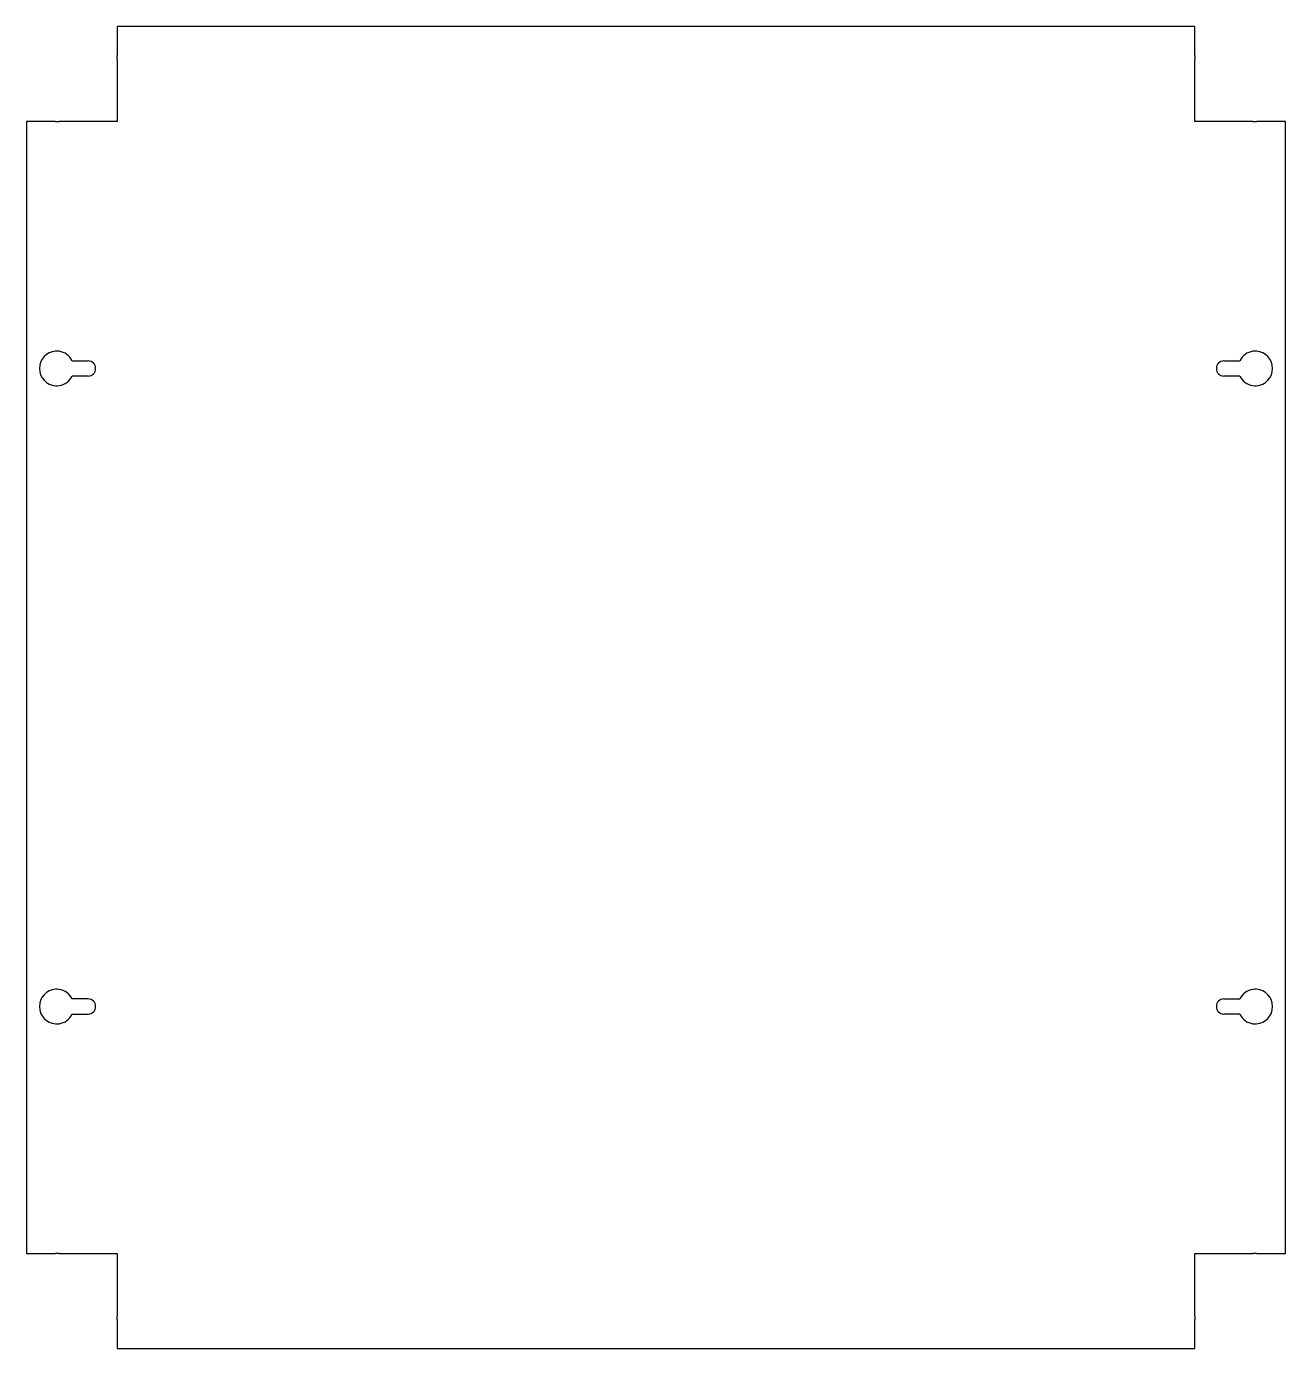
# Model space of a CAD drawing. Header units: millimetres. Extents: x -228 to 354, y -159 to 453.
import ezdxf

# ---------------------------------------------------------------- set-up
doc = ezdxf.new("R2010")
doc.units = ezdxf.units.MM
doc.layers.add('Default', color=7, linetype='Continuous')
doc.layers.add('TETO_525_X_500', color=7, linetype='Continuous')

# ---------------------------------------------------------------- blocks, each defined once
blk = doc.blocks.new('SE')
at = {"layer": 'TETO_525_X_500', "color": 7, "linetype": 'Continuous'}
for p, q in [((312.59, 452.6), (-185.9, 452.6)), ((-185.9, 452.6), (-185.9, 439.1)), ((312.59, 439.1), (312.59, 452.6)), ((-185.9, 437.53), (-185.9, 439.1)), ((-185.9, 437.53), (-185.9, 409.53)), ((312.59, 439.1), (312.59, 437.53)), ((312.59, 409.53), (312.59, 437.53)), ((-227.79, 408.71), (-227.79, -114.78)), ((-214.29, 408.71), (-227.79, 408.71)), ((-214.29, 408.71), (-212.72, 408.71)), ((-186.72, 408.71), (-212.72, 408.71)), ((-185.9, 408.71), (-186.72, 408.71)), ((-185.9, 409.53), (-185.9, 408.71)), ((312.59, 408.71), (312.59, 409.53)), ((313.41, 408.71), (312.59, 408.71)), ((339.41, 408.71), (313.41, 408.71)), ((339.41, 408.71), (340.98, 408.71)), ((354.48, 408.71), (340.98, 408.71)), ((354.48, -114.78), (354.48, 408.71)), ((-206.59, 297.96), (-199.29, 297.96)), ((325.98, 297.96), (333.29, 297.96)), ((-199.29, 290.96), (-206.59, 290.96)), ((333.29, 290.96), (325.98, 290.96)), ((-199.29, 2.96), (-206.59, 2.96)), ((325.98, 2.96), (333.29, 2.96)), ((-206.59, -4.04), (-199.29, -4.04)), ((333.29, -4.04), (325.98, -4.04)), ((-227.79, -114.78), (-214.29, -114.78)), ((-212.72, -114.78), (-214.29, -114.78)), ((-212.72, -114.78), (-186.72, -114.78)), ((-186.72, -114.78), (-185.9, -114.78)), ((-185.9, -114.78), (-185.9, -115.6)), ((-185.9, -115.6), (-185.9, -143.6)), ((312.59, -115.6), (312.59, -114.78)), ((312.59, -114.78), (313.41, -114.78)), ((312.59, -143.6), (312.59, -115.6)), ((313.41, -114.78), (339.41, -114.78)), ((340.98, -114.78), (339.41, -114.78)), ((340.98, -114.78), (354.48, -114.78)), ((-185.9, -145.17), (-185.9, -143.6)), ((-185.9, -145.17), (-185.9, -158.67)), ((312.59, -143.6), (312.59, -145.17)), ((312.59, -158.67), (312.59, -145.17)), ((-185.9, -158.67), (312.59, -158.67))]:
    blk.add_line(p, q, dxfattribs=at)
for centre, radius, start, end in [((-213.79, 294.46), 8, 93.58332, 266.41668), ((-213.79, 294.46), 8, 82.33628, 93.58332), ((-213.79, 294.46), 8, 25.94448, 82.33628), ((340.48, 294.46), 8, 97.66372, 154.05552), ((340.48, 294.46), 8, 86.41668, 97.66372), ((340.48, 294.46), 8, 273.58332, 86.41668), ((-199.29, 294.46), 3.5, 270, 90), ((325.98, 294.46), 3.5, 90, 270), ((-213.79, 294.46), 8, 277.66372, 334.05552), ((340.48, 294.46), 8, 205.94448, 262.33628), ((-213.79, 294.46), 8, 266.41668, 277.66372), ((340.48, 294.46), 8, 262.33628, 273.58332), ((-213.79, -0.54), 8, 93.58332, 266.41668), ((-213.79, -0.54), 8, 82.33628, 93.58332), ((-213.79, -0.54), 8, 25.94448, 82.33628), ((340.48, -0.54), 8, 97.66372, 154.05552), ((340.48, -0.54), 8, 86.41668, 97.66372), ((340.48, -0.54), 8, 273.58332, 86.41668), ((-199.29, -0.54), 3.5, 270, 90), ((325.98, -0.54), 3.5, 90, 270), ((-213.79, -0.54), 8, 277.66372, 334.05552), ((340.48, -0.54), 8, 205.94448, 262.33628), ((-213.79, -0.54), 8, 266.41668, 277.66372), ((340.48, -0.54), 8, 262.33628, 273.58332)]:
    blk.add_arc(centre, radius, start, end, dxfattribs=at)

msp = doc.modelspace()

# ---------------------------------------------------------------- block references
at = {"layer": 'Default'}
msp.add_blockref('SE', (0, 0), dxfattribs=at)

doc.saveas('drawing.dxf')
